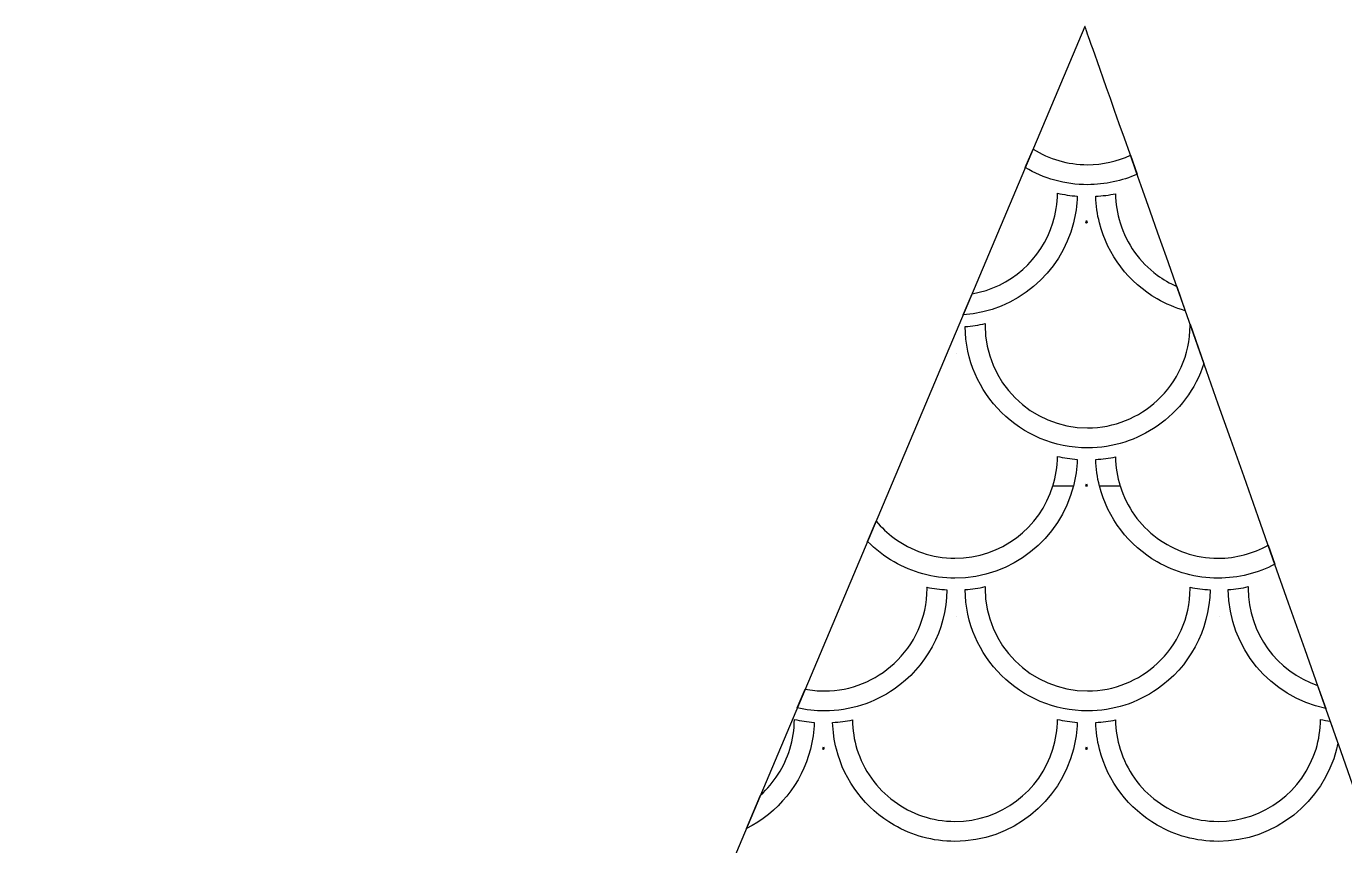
# Model space of a CAD drawing. Header units: millimetres. Extents: x -101 to 196, y -76 to 155.
# Drawn here: x -45.08 to -5.75, y 126.71 to 151.14 of the extents above; entities that cross this region are included whole.
import ezdxf

# ---------------------------------------------------------------- set-up
doc = ezdxf.new("R2010")
doc.units = ezdxf.units.MM
doc.header["$MEASUREMENT"] = 0
doc.layers.add('Capa 1', color=7, linetype='Continuous')

msp = doc.modelspace()

# ---------------------------------------------------------------- linework, layer by layer
at = {"layer": 'Capa 1', "color": 7}
msp.add_open_spline([(-40.0423, 34.4253), (-40.0423, 34.4253), (-40.0423, 69.0531), (-40.0423, 69.0531), (-40.0423, 69.0531), (-44.9075, 69.3019), (-47.9714, 69.5002), (-47.9714, 69.5002), (-47.9714, 69.5002), (-47.9714, 69.5002), (-13.4986, 151.1413), (-13.4986, 151.1413), (-13.4986, 151.1413), (-13.4986, 151.1413), (-13.4986, 151.1413), (15.5266, 68.9836), (15.5266, 68.9836), (13.4176, 68.7304), (11.0181, 68.5383), (8.4172, 68.3966), (8.4172, 68.3966), (8.4172, 68.3966), (8.4172, 33.6321), (8.4172, 33.6321), (8.4172, 33.6321), (8.4172, 33.6321), (13.8597, 33.5929), (13.8597, 33.5929), (13.8597, 33.5929), (13.8597, 33.5929), (13.1174, 24.3101), (13.1174, 24.3101), (13.1174, 24.3101), (13.1174, 24.3101), (11.1001, 22.6787), (11.1001, 22.6787), (11.1001, 22.6787), (11.1001, 22.6787), (10.8693, 22.6677), (10.8693, 22.6677), (10.8693, 22.6677), (10.8693, 22.6677), (7.0309, -25.4008), (7.0309, -25.4008), (7.0309, -25.4008), (7.0309, -25.4008), (22.2631, -25.4008), (22.2631, -25.4008), (22.2631, -25.4008), (22.2631, -25.4008), (18.3944, 10.6287), (18.3944, 10.6287), (18.3944, 10.6287), (18.3944, 10.6287), (18.0255, 10.6463), (18.0255, 10.6463), (18.0255, 10.6463), (18.0255, 10.6463), (16.0907, 12.6977), (16.0907, 12.6977), (16.0907, 12.6977), (16.0907, 12.6977), (15.0769, 22.1391), (15.0769, 22.1391), (15.0769, 22.1391), (15.0769, 22.1391), (20.4915, 22.0534), (20.4915, 22.0534), (20.4915, 22.0534), (20.4915, 22.0534), (20.9288, 19.1771), (20.9288, 19.1771), (20.9288, 19.1771), (20.9288, 19.1771), (26.0586, 19.1771), (26.0586, 19.1771), (26.0586, 19.1771), (26.0586, 19.1771), (26.1204, 21.9285), (26.1204, 21.9285), (26.1204, 21.9285), (26.1204, 21.9285), (31.5002, 21.8031), (31.5002, 21.8031), (31.5002, 21.8031), (31.5002, 21.8031), (31.5002, 19.1771), (31.5002, 19.1771), (31.5002, 19.1771), (31.5002, 19.1771), (36.3786, 19.1149), (36.3786, 19.1149), (36.3786, 19.1149), (36.3786, 19.1149), (36.3786, 21.8031), (36.3786, 21.8031), (36.3786, 21.8031), (36.3786, 21.8031), (41.2569, 21.6784), (41.2569, 21.6784), (41.2569, 21.6784), (41.2569, 21.6784), (41.2569, 18.9887), (41.2569, 18.9887), (41.2569, 18.9887), (41.2569, 18.9887), (45.8232, 18.8638), (45.8232, 18.8638), (45.8232, 18.8638), (45.8232, 18.8638), (45.8232, 21.6784), (45.8232, 21.6784), (45.8232, 21.6784), (45.8232, 21.6784), (50.8267, 21.6162), (50.8267, 21.6162), (50.8267, 21.6162), (50.8267, 21.6162), (50.8889, 18.8008), (50.8889, 18.8008), (50.8889, 18.8008), (50.8889, 18.8008), (55.268, 18.6759), (55.268, 18.6759), (55.268, 18.6759), (55.268, 18.6759), (55.3929, 21.5539), (55.3929, 21.5539), (55.3929, 21.5539), (55.3929, 21.5539), (60.3968, 21.4279), (60.3968, 21.4279), (60.3968, 21.4279), (60.3968, 21.4279), (60.3342, 18.6759), (60.3342, 18.6759), (60.3342, 18.6759), (60.3342, 18.6759), (65.0255, 18.6131), (65.0255, 18.6131), (65.0255, 18.6131), (65.0255, 18.6131), (65.463, 21.3031), (65.463, 21.3031), (65.463, 21.3031), (65.463, 21.3031), (72.3158, 21.2536), (72.3158, 21.2536), (72.3158, 21.2536), (72.3158, 21.2536), (71.5734, 11.9709), (71.5734, 11.9709), (71.5734, 11.9709), (71.5734, 11.9709), (69.5561, 10.3397), (69.5561, 10.3397), (69.5561, 10.3397), (69.5561, 10.3397), (69.3252, 10.3286), (69.3252, 10.3286), (69.3252, 10.3286), (69.3252, 10.3286), (65.2036, -41.2881), (65.2036, -41.2881), (65.2036, -41.2881), (65.2036, -41.2881), (65.2036, -49.2649), (65.2036, -49.2649), (65.2036, -49.2649), (65.2036, -49.2649), (-92.5371, -49.2649), (-92.5371, -49.2649), (-92.5371, -49.2649), (-92.5371, -49.2649), (-92.5371, -39.6943), (-92.5371, -39.6943), (-92.5371, -39.6943), (-92.5371, -39.6943), (-97.7992, 9.3112), (-97.7992, 9.3112), (-97.7992, 9.3112), (-97.7992, 9.3112), (-98.1681, 9.3287), (-98.1681, 9.3287), (-98.1681, 9.3287), (-98.1681, 9.3287), (-100.1029, 11.3801), (-100.1029, 11.3801), (-100.1029, 11.3801), (-100.1029, 11.3801), (-101.1168, 20.8215), (-101.1168, 20.8215), (-101.1168, 20.8215), (-101.1168, 20.8215), (-95.702, 20.7356), (-95.702, 20.7356), (-95.702, 20.7356), (-95.702, 20.7356), (-95.2647, 17.8594), (-95.2647, 17.8594), (-95.2647, 17.8594), (-95.2647, 17.8594), (-90.135, 17.8594), (-90.135, 17.8594), (-90.135, 17.8594), (-90.135, 17.8594), (-90.0732, 20.6108), (-90.0732, 20.6108), (-90.0732, 20.6108), (-90.0732, 20.6108), (-84.6934, 20.4857), (-84.6934, 20.4857), (-84.6934, 20.4857), (-84.6934, 20.4857), (-84.6934, 17.8594), (-84.6934, 17.8594), (-84.6934, 17.8594), (-84.6934, 17.8594), (-79.8151, 17.7974), (-79.8151, 17.7974), (-79.8151, 17.7974), (-79.8151, 17.7974), (-79.8151, 20.4857), (-79.8151, 20.4857), (-79.8151, 20.4857), (-79.8151, 20.4857), (-74.9366, 20.3607), (-74.9366, 20.3607), (-74.9366, 20.3607), (-74.9366, 20.3607), (-74.9366, 17.6712), (-74.9366, 17.6712), (-74.9366, 17.6712), (-74.9366, 17.6712), (-70.3704, 17.5461), (-70.3704, 17.5461), (-70.3704, 17.5461), (-70.3704, 17.5461), (-70.3704, 20.3607), (-70.3704, 20.3607), (-70.3704, 20.3607), (-70.3704, 20.3607), (-65.3669, 20.2987), (-65.3669, 20.2987), (-65.3669, 20.2987), (-65.3669, 20.2987), (-65.3047, 17.4831), (-65.3047, 17.4831), (-65.3047, 17.4831), (-65.3047, 17.4831), (-60.9255, 17.3582), (-60.9255, 17.3582), (-60.9255, 17.3582), (-60.9255, 17.3582), (-60.8005, 20.2364), (-60.8005, 20.2364), (-60.8005, 20.2364), (-60.8005, 20.2364), (-55.7966, 20.1102), (-55.7966, 20.1102), (-55.7966, 20.1102), (-55.7966, 20.1102), (-55.8594, 17.3582), (-55.8594, 17.3582), (-55.8594, 17.3582), (-55.8594, 17.3582), (-51.1681, 17.2956), (-51.1681, 17.2956), (-51.1681, 17.2956), (-51.1681, 17.2956), (-50.7305, 19.9853), (-50.7305, 19.9853), (-50.7305, 19.9853), (-50.7305, 19.9853), (-43.8779, 19.9361), (-43.8779, 19.9361), (-43.8779, 19.9361), (-43.8779, 19.9361), (-44.6201, 10.6533), (-44.6201, 10.6533), (-44.6201, 10.6533), (-44.6201, 10.6533), (-46.6374, 9.0221), (-46.6374, 9.0221), (-46.6374, 9.0221), (-46.6374, 9.0221), (-46.8682, 9.0108), (-46.8682, 9.0108), (-46.8682, 9.0108), (-46.8682, 9.0108), (-49.6161, -25.4008), (-49.6161, -25.4008), (-49.6161, -25.4008), (-49.6161, -25.4008), (-34.868, -25.4008), (-34.868, -25.4008), (-34.868, -25.4008), (-34.868, -25.4008), (-40.0617, 22.9679), (-40.0617, 22.9679), (-40.0617, 22.9679), (-40.0617, 22.9679), (-40.4305, 22.9854), (-40.4305, 22.9854), (-40.4305, 22.9854), (-40.4305, 22.9854), (-42.3653, 25.037), (-42.3653, 25.037), (-42.3653, 25.037), (-42.3653, 25.037), (-43.3793, 34.4781), (-43.3793, 34.4781), (-43.3793, 34.4781), (-43.3793, 34.4781), (-40.0423, 34.4253), (-40.0423, 34.4253)], degree=3, knots=[0, 0, 0, 0, 0.0125, 0.0125, 0.0125, 0.0125, 0.025, 0.025, 0.025, 0.025, 0.0375, 0.0375, 0.0375, 0.0375, 0.05, 0.05, 0.05, 0.05, 0.0625, 0.0625, 0.0625, 0.0625, 0.075, 0.075, 0.075, 0.075, 0.0875, 0.0875, 0.0875, 0.0875, 0.1, 0.1, 0.1, 0.1, 0.1125, 0.1125, 0.1125, 0.1125, 0.125, 0.125, 0.125, 0.125, 0.1375, 0.1375, 0.1375, 0.1375, 0.15, 0.15, 0.15, 0.15, 0.1625, 0.1625, 0.1625, 0.1625, 0.175, 0.175, 0.175, 0.175, 0.1875, 0.1875, 0.1875, 0.1875, 0.2, 0.2, 0.2, 0.2, 0.2125, 0.2125, 0.2125, 0.2125, 0.225, 0.225, 0.225, 0.225, 0.2375, 0.2375, 0.2375, 0.2375, 0.25, 0.25, 0.25, 0.25, 0.2625, 0.2625, 0.2625, 0.2625, 0.275, 0.275, 0.275, 0.275, 0.2875, 0.2875, 0.2875, 0.2875, 0.3, 0.3, 0.3, 0.3, 0.3125, 0.3125, 0.3125, 0.3125, 0.325, 0.325, 0.325, 0.325, 0.3375, 0.3375, 0.3375, 0.3375, 0.35, 0.35, 0.35, 0.35, 0.3625, 0.3625, 0.3625, 0.3625, 0.375, 0.375, 0.375, 0.375, 0.3875, 0.3875, 0.3875, 0.3875, 0.4, 0.4, 0.4, 0.4, 0.4125, 0.4125, 0.4125, 0.4125, 0.425, 0.425, 0.425, 0.425, 0.4375, 0.4375, 0.4375, 0.4375, 0.45, 0.45, 0.45, 0.45, 0.4625, 0.4625, 0.4625, 0.4625, 0.475, 0.475, 0.475, 0.475, 0.4875, 0.4875, 0.4875, 0.4875, 0.5, 0.5, 0.5, 0.5, 0.5125, 0.5125, 0.5125, 0.5125, 0.525, 0.525, 0.525, 0.525, 0.5375, 0.5375, 0.5375, 0.5375, 0.55, 0.55, 0.55, 0.55, 0.5625, 0.5625, 0.5625, 0.5625, 0.575, 0.575, 0.575, 0.575, 0.5875, 0.5875, 0.5875, 0.5875, 0.6, 0.6, 0.6, 0.6, 0.6125, 0.6125, 0.6125, 0.6125, 0.625, 0.625, 0.625, 0.625, 0.6375, 0.6375, 0.6375, 0.6375, 0.65, 0.65, 0.65, 0.65, 0.6625, 0.6625, 0.6625, 0.6625, 0.675, 0.675, 0.675, 0.675, 0.6875, 0.6875, 0.6875, 0.6875, 0.7, 0.7, 0.7, 0.7, 0.7125, 0.7125, 0.7125, 0.7125, 0.725, 0.725, 0.725, 0.725, 0.7375, 0.7375, 0.7375, 0.7375, 0.75, 0.75, 0.75, 0.75, 0.7625, 0.7625, 0.7625, 0.7625, 0.775, 0.775, 0.775, 0.775, 0.7875, 0.7875, 0.7875, 0.7875, 0.8, 0.8, 0.8, 0.8, 0.8125, 0.8125, 0.8125, 0.8125, 0.825, 0.825, 0.825, 0.825, 0.8375, 0.8375, 0.8375, 0.8375, 0.85, 0.85, 0.85, 0.85, 0.8625, 0.8625, 0.8625, 0.8625, 0.875, 0.875, 0.875, 0.875, 0.8875, 0.8875, 0.8875, 0.8875, 0.9, 0.9, 0.9, 0.9, 0.9125, 0.9125, 0.9125, 0.9125, 0.925, 0.925, 0.925, 0.925, 0.9375, 0.9375, 0.9375, 0.9375, 0.95, 0.95, 0.95, 0.95, 0.9625, 0.9625, 0.9625, 0.9625, 0.975, 0.975, 0.975, 0.975, 1, 1, 1, 1], dxfattribs=at)
at = {"layer": 'Capa 1', "lineweight": 9}
msp.add_open_spline([(-40.0423, 34.4253), (-40.0423, 34.4253), (-40.0423, 69.0531), (-40.0423, 69.0531), (-40.0423, 69.0531), (-44.9075, 69.3019), (-47.9714, 69.5002), (-47.9714, 69.5002), (-47.9714, 69.5002), (-47.9714, 69.5002), (-13.4986, 151.1413), (-13.4986, 151.1413), (-13.4986, 151.1413), (-13.4986, 151.1413), (-13.4986, 151.1413), (15.5266, 68.9836), (15.5266, 68.9836), (13.4176, 68.7304), (11.0181, 68.5383), (8.4172, 68.3966), (8.4172, 68.3966), (8.4172, 68.3966), (8.4172, 33.6321), (8.4172, 33.6321), (8.4172, 33.6321), (8.4172, 33.6321), (13.8597, 33.5929), (13.8597, 33.5929), (13.8597, 33.5929), (13.8597, 33.5929), (13.1174, 24.3101), (13.1174, 24.3101), (13.1174, 24.3101), (13.1174, 24.3101), (11.1001, 22.6787), (11.1001, 22.6787), (11.1001, 22.6787), (11.1001, 22.6787), (10.8693, 22.6677), (10.8693, 22.6677), (10.8693, 22.6677), (10.8693, 22.6677), (7.0309, -25.4008), (7.0309, -25.4008), (7.0309, -25.4008), (7.0309, -25.4008), (22.2631, -25.4008), (22.2631, -25.4008), (22.2631, -25.4008), (22.2631, -25.4008), (18.3944, 10.6287), (18.3944, 10.6287), (18.3944, 10.6287), (18.3944, 10.6287), (18.0255, 10.6463), (18.0255, 10.6463), (18.0255, 10.6463), (18.0255, 10.6463), (16.0907, 12.6977), (16.0907, 12.6977), (16.0907, 12.6977), (16.0907, 12.6977), (15.0769, 22.1391), (15.0769, 22.1391), (15.0769, 22.1391), (15.0769, 22.1391), (20.4915, 22.0534), (20.4915, 22.0534), (20.4915, 22.0534), (20.4915, 22.0534), (20.9288, 19.1771), (20.9288, 19.1771), (20.9288, 19.1771), (20.9288, 19.1771), (26.0586, 19.1771), (26.0586, 19.1771), (26.0586, 19.1771), (26.0586, 19.1771), (26.1204, 21.9285), (26.1204, 21.9285), (26.1204, 21.9285), (26.1204, 21.9285), (31.5002, 21.8031), (31.5002, 21.8031), (31.5002, 21.8031), (31.5002, 21.8031), (31.5002, 19.1771), (31.5002, 19.1771), (31.5002, 19.1771), (31.5002, 19.1771), (36.3786, 19.1149), (36.3786, 19.1149), (36.3786, 19.1149), (36.3786, 19.1149), (36.3786, 21.8031), (36.3786, 21.8031), (36.3786, 21.8031), (36.3786, 21.8031), (41.2569, 21.6784), (41.2569, 21.6784), (41.2569, 21.6784), (41.2569, 21.6784), (41.2569, 18.9887), (41.2569, 18.9887), (41.2569, 18.9887), (41.2569, 18.9887), (45.8232, 18.8638), (45.8232, 18.8638), (45.8232, 18.8638), (45.8232, 18.8638), (45.8232, 21.6784), (45.8232, 21.6784), (45.8232, 21.6784), (45.8232, 21.6784), (50.8267, 21.6162), (50.8267, 21.6162), (50.8267, 21.6162), (50.8267, 21.6162), (50.8889, 18.8008), (50.8889, 18.8008), (50.8889, 18.8008), (50.8889, 18.8008), (55.268, 18.6759), (55.268, 18.6759), (55.268, 18.6759), (55.268, 18.6759), (55.3929, 21.5539), (55.3929, 21.5539), (55.3929, 21.5539), (55.3929, 21.5539), (60.3968, 21.4279), (60.3968, 21.4279), (60.3968, 21.4279), (60.3968, 21.4279), (60.3342, 18.6759), (60.3342, 18.6759), (60.3342, 18.6759), (60.3342, 18.6759), (65.0255, 18.6131), (65.0255, 18.6131), (65.0255, 18.6131), (65.0255, 18.6131), (65.463, 21.3031), (65.463, 21.3031), (65.463, 21.3031), (65.463, 21.3031), (72.3158, 21.2536), (72.3158, 21.2536), (72.3158, 21.2536), (72.3158, 21.2536), (71.5734, 11.9709), (71.5734, 11.9709), (71.5734, 11.9709), (71.5734, 11.9709), (69.5561, 10.3397), (69.5561, 10.3397), (69.5561, 10.3397), (69.5561, 10.3397), (69.3252, 10.3286), (69.3252, 10.3286), (69.3252, 10.3286), (69.3252, 10.3286), (65.2036, -41.2881), (65.2036, -41.2881), (65.2036, -41.2881), (65.2036, -41.2881), (65.2036, -49.2649), (65.2036, -49.2649), (65.2036, -49.2649), (65.2036, -49.2649), (-92.5371, -49.2649), (-92.5371, -49.2649), (-92.5371, -49.2649), (-92.5371, -49.2649), (-92.5371, -39.6943), (-92.5371, -39.6943), (-92.5371, -39.6943), (-92.5371, -39.6943), (-97.7992, 9.3112), (-97.7992, 9.3112), (-97.7992, 9.3112), (-97.7992, 9.3112), (-98.1681, 9.3287), (-98.1681, 9.3287), (-98.1681, 9.3287), (-98.1681, 9.3287), (-100.1029, 11.3801), (-100.1029, 11.3801), (-100.1029, 11.3801), (-100.1029, 11.3801), (-101.1168, 20.8215), (-101.1168, 20.8215), (-101.1168, 20.8215), (-101.1168, 20.8215), (-95.702, 20.7356), (-95.702, 20.7356), (-95.702, 20.7356), (-95.702, 20.7356), (-95.2647, 17.8594), (-95.2647, 17.8594), (-95.2647, 17.8594), (-95.2647, 17.8594), (-90.135, 17.8594), (-90.135, 17.8594), (-90.135, 17.8594), (-90.135, 17.8594), (-90.0732, 20.6108), (-90.0732, 20.6108), (-90.0732, 20.6108), (-90.0732, 20.6108), (-84.6934, 20.4857), (-84.6934, 20.4857), (-84.6934, 20.4857), (-84.6934, 20.4857), (-84.6934, 17.8594), (-84.6934, 17.8594), (-84.6934, 17.8594), (-84.6934, 17.8594), (-79.8151, 17.7974), (-79.8151, 17.7974), (-79.8151, 17.7974), (-79.8151, 17.7974), (-79.8151, 20.4857), (-79.8151, 20.4857), (-79.8151, 20.4857), (-79.8151, 20.4857), (-74.9366, 20.3607), (-74.9366, 20.3607), (-74.9366, 20.3607), (-74.9366, 20.3607), (-74.9366, 17.6712), (-74.9366, 17.6712), (-74.9366, 17.6712), (-74.9366, 17.6712), (-70.3704, 17.5461), (-70.3704, 17.5461), (-70.3704, 17.5461), (-70.3704, 17.5461), (-70.3704, 20.3607), (-70.3704, 20.3607), (-70.3704, 20.3607), (-70.3704, 20.3607), (-65.3669, 20.2987), (-65.3669, 20.2987), (-65.3669, 20.2987), (-65.3669, 20.2987), (-65.3047, 17.4831), (-65.3047, 17.4831), (-65.3047, 17.4831), (-65.3047, 17.4831), (-60.9255, 17.3582), (-60.9255, 17.3582), (-60.9255, 17.3582), (-60.9255, 17.3582), (-60.8005, 20.2364), (-60.8005, 20.2364), (-60.8005, 20.2364), (-60.8005, 20.2364), (-55.7966, 20.1102), (-55.7966, 20.1102), (-55.7966, 20.1102), (-55.7966, 20.1102), (-55.8594, 17.3582), (-55.8594, 17.3582), (-55.8594, 17.3582), (-55.8594, 17.3582), (-51.1681, 17.2956), (-51.1681, 17.2956), (-51.1681, 17.2956), (-51.1681, 17.2956), (-50.7305, 19.9853), (-50.7305, 19.9853), (-50.7305, 19.9853), (-50.7305, 19.9853), (-43.8779, 19.9361), (-43.8779, 19.9361), (-43.8779, 19.9361), (-43.8779, 19.9361), (-44.6201, 10.6533), (-44.6201, 10.6533), (-44.6201, 10.6533), (-44.6201, 10.6533), (-46.6374, 9.0221), (-46.6374, 9.0221), (-46.6374, 9.0221), (-46.6374, 9.0221), (-46.8682, 9.0108), (-46.8682, 9.0108), (-46.8682, 9.0108), (-46.8682, 9.0108), (-49.6161, -25.4008), (-49.6161, -25.4008), (-49.6161, -25.4008), (-49.6161, -25.4008), (-34.868, -25.4008), (-34.868, -25.4008), (-34.868, -25.4008), (-34.868, -25.4008), (-40.0617, 22.9679), (-40.0617, 22.9679), (-40.0617, 22.9679), (-40.0617, 22.9679), (-40.4305, 22.9854), (-40.4305, 22.9854), (-40.4305, 22.9854), (-40.4305, 22.9854), (-42.3653, 25.037), (-42.3653, 25.037), (-42.3653, 25.037), (-42.3653, 25.037), (-43.3793, 34.4781), (-43.3793, 34.4781), (-43.3793, 34.4781), (-43.3793, 34.4781), (-40.0423, 34.4253), (-40.0423, 34.4253)], degree=3, knots=[0, 0, 0, 0, 0.0125, 0.0125, 0.0125, 0.0125, 0.025, 0.025, 0.025, 0.025, 0.0375, 0.0375, 0.0375, 0.0375, 0.05, 0.05, 0.05, 0.05, 0.0625, 0.0625, 0.0625, 0.0625, 0.075, 0.075, 0.075, 0.075, 0.0875, 0.0875, 0.0875, 0.0875, 0.1, 0.1, 0.1, 0.1, 0.1125, 0.1125, 0.1125, 0.1125, 0.125, 0.125, 0.125, 0.125, 0.1375, 0.1375, 0.1375, 0.1375, 0.15, 0.15, 0.15, 0.15, 0.1625, 0.1625, 0.1625, 0.1625, 0.175, 0.175, 0.175, 0.175, 0.1875, 0.1875, 0.1875, 0.1875, 0.2, 0.2, 0.2, 0.2, 0.2125, 0.2125, 0.2125, 0.2125, 0.225, 0.225, 0.225, 0.225, 0.2375, 0.2375, 0.2375, 0.2375, 0.25, 0.25, 0.25, 0.25, 0.2625, 0.2625, 0.2625, 0.2625, 0.275, 0.275, 0.275, 0.275, 0.2875, 0.2875, 0.2875, 0.2875, 0.3, 0.3, 0.3, 0.3, 0.3125, 0.3125, 0.3125, 0.3125, 0.325, 0.325, 0.325, 0.325, 0.3375, 0.3375, 0.3375, 0.3375, 0.35, 0.35, 0.35, 0.35, 0.3625, 0.3625, 0.3625, 0.3625, 0.375, 0.375, 0.375, 0.375, 0.3875, 0.3875, 0.3875, 0.3875, 0.4, 0.4, 0.4, 0.4, 0.4125, 0.4125, 0.4125, 0.4125, 0.425, 0.425, 0.425, 0.425, 0.4375, 0.4375, 0.4375, 0.4375, 0.45, 0.45, 0.45, 0.45, 0.4625, 0.4625, 0.4625, 0.4625, 0.475, 0.475, 0.475, 0.475, 0.4875, 0.4875, 0.4875, 0.4875, 0.5, 0.5, 0.5, 0.5, 0.5125, 0.5125, 0.5125, 0.5125, 0.525, 0.525, 0.525, 0.525, 0.5375, 0.5375, 0.5375, 0.5375, 0.55, 0.55, 0.55, 0.55, 0.5625, 0.5625, 0.5625, 0.5625, 0.575, 0.575, 0.575, 0.575, 0.5875, 0.5875, 0.5875, 0.5875, 0.6, 0.6, 0.6, 0.6, 0.6125, 0.6125, 0.6125, 0.6125, 0.625, 0.625, 0.625, 0.625, 0.6375, 0.6375, 0.6375, 0.6375, 0.65, 0.65, 0.65, 0.65, 0.6625, 0.6625, 0.6625, 0.6625, 0.675, 0.675, 0.675, 0.675, 0.6875, 0.6875, 0.6875, 0.6875, 0.7, 0.7, 0.7, 0.7, 0.7125, 0.7125, 0.7125, 0.7125, 0.725, 0.725, 0.725, 0.725, 0.7375, 0.7375, 0.7375, 0.7375, 0.75, 0.75, 0.75, 0.75, 0.7625, 0.7625, 0.7625, 0.7625, 0.775, 0.775, 0.775, 0.775, 0.7875, 0.7875, 0.7875, 0.7875, 0.8, 0.8, 0.8, 0.8, 0.8125, 0.8125, 0.8125, 0.8125, 0.825, 0.825, 0.825, 0.825, 0.8375, 0.8375, 0.8375, 0.8375, 0.85, 0.85, 0.85, 0.85, 0.8625, 0.8625, 0.8625, 0.8625, 0.875, 0.875, 0.875, 0.875, 0.8875, 0.8875, 0.8875, 0.8875, 0.9, 0.9, 0.9, 0.9, 0.9125, 0.9125, 0.9125, 0.9125, 0.925, 0.925, 0.925, 0.925, 0.9375, 0.9375, 0.9375, 0.9375, 0.95, 0.95, 0.95, 0.95, 0.9625, 0.9625, 0.9625, 0.9625, 0.975, 0.975, 0.975, 0.975, 1, 1, 1, 1], dxfattribs=at)
at = {"layer": 'Capa 1'}
for points, knots in [([(-13.4185, 147.0164), (-14.0155, 147.0164), (-14.5724, 147.1876), (-15.0432, 147.4833), (-15.0432, 147.4833), (-15.0432, 147.4833), (-15.2774, 146.9287), (-15.2774, 146.9287), (-15.2774, 146.9287), (-14.7329, 146.606), (-14.0975, 146.4205), (-13.4185, 146.4205), (-13.4185, 146.4205), (-12.8926, 146.4206), (-12.3928, 146.5324), (-11.9412, 146.7329), (-11.9412, 146.7329), (-11.9412, 146.7329), (-12.1406, 147.2974), (-12.1406, 147.2974), (-12.1406, 147.2974), (-12.5293, 147.1174), (-12.9618, 147.0164), (-13.4185, 147.0164)], [0, 0, 0, 0, 0.1428571, 0.1428571, 0.1428571, 0.1428571, 0.2857143, 0.2857143, 0.2857143, 0.2857143, 0.4285714, 0.4285714, 0.4285714, 0.4285714, 0.5714286, 0.5714286, 0.5714286, 0.5714286, 0.7142857, 0.7142857, 0.7142857, 0.7142857, 1, 1, 1, 1]), ([(-17.1314, 142.5378), (-15.5343, 142.6436), (-14.2212, 143.7777), (-13.8386, 145.283), (-13.8386, 145.283), (-13.7737, 145.539), (-13.7355, 145.8044), (-13.7273, 146.0786), (-13.7273, 146.0786), (-13.9288, 146.0941), (-14.1261, 146.1238), (-14.3188, 146.168), (-14.3188, 146.168), (-14.32, 145.8603), (-14.3665, 145.5632), (-14.4528, 145.283), (-14.4528, 145.283), (-14.7887, 144.1918), (-15.7189, 143.3608), (-16.8653, 143.168), (-16.8653, 143.168), (-16.8653, 143.168), (-17.1314, 142.5378), (-17.1314, 142.5378)], [0, 0, 0, 0, 0.1428571, 0.1428571, 0.1428571, 0.1428571, 0.2857143, 0.2857143, 0.2857143, 0.2857143, 0.4285714, 0.4285714, 0.4285714, 0.4285714, 0.5714286, 0.5714286, 0.5714286, 0.5714286, 0.7142857, 0.7142857, 0.7142857, 0.7142857, 1, 1, 1, 1]), ([(-10.7588, 143.3859), (-10.9663, 143.478), (-11.1617, 143.5923), (-11.3421, 143.7257), (-11.3421, 143.7257), (-11.8613, 144.1099), (-12.2562, 144.6514), (-12.4508, 145.283), (-12.4508, 145.283), (-12.5352, 145.5579), (-12.5813, 145.8491), (-12.5845, 146.151), (-12.5845, 146.151), (-12.7765, 146.1103), (-12.9749, 146.0874), (-13.1767, 146.0754), (-13.1767, 146.0754), (-13.1686, 145.8025), (-13.1299, 145.5377), (-13.0651, 145.283), (-13.0651, 145.283), (-12.8194, 144.3143), (-12.188, 143.5007), (-11.3421, 143.0153), (-11.3421, 143.0153), (-11.0809, 142.8653), (-10.7997, 142.746), (-10.5034, 142.6632), (-10.5034, 142.6632), (-10.5034, 142.6632), (-10.7588, 143.3859), (-10.7588, 143.3859)], [0, 0, 0, 0, 0.1111111, 0.1111111, 0.1111111, 0.1111111, 0.2222222, 0.2222222, 0.2222222, 0.2222222, 0.3333333, 0.3333333, 0.3333333, 0.3333333, 0.4444444, 0.4444444, 0.4444444, 0.4444444, 0.5555556, 0.5555556, 0.5555556, 0.5555556, 0.6666667, 0.6666667, 0.6666667, 0.6666667, 0.7777778, 0.7777778, 0.7777778, 0.7777778, 1, 1, 1, 1]), ([(-13.4697, 145.283), (-13.4697, 145.2828), (-13.4703, 145.2825), (-13.4703, 145.2821), (-13.4703, 145.2821), (-13.4632, 145.2822), (-13.4564, 145.283), (-13.4492, 145.283), (-13.4492, 145.283), (-13.4492, 145.283), (-13.4697, 145.283), (-13.4697, 145.283)], [0, 0, 0, 0, 0.25, 0.25, 0.25, 0.25, 0.5, 0.5, 0.5, 0.5, 1, 1, 1, 1]), ([(-13.4343, 145.2838), (-13.4391, 145.3072), (-13.447, 145.329), (-13.4518, 145.3524), (-13.4518, 145.3524), (-13.457, 145.3289), (-13.4645, 145.3066), (-13.4697, 145.283), (-13.4697, 145.283), (-13.4697, 145.283), (-13.4492, 145.283), (-13.4492, 145.283), (-13.4492, 145.283), (-13.4444, 145.283), (-13.4391, 145.2838), (-13.4343, 145.2838)], [0, 0, 0, 0, 0.2, 0.2, 0.2, 0.2, 0.4, 0.4, 0.4, 0.4, 0.6, 0.6, 0.6, 0.6, 1, 1, 1, 1]), ([(-10.3609, 142.2599), (-10.3609, 142.2599), (-10.3619, 142.2601), (-10.3619, 142.2601), (-10.3619, 142.2601), (-10.3612, 142.2489), (-10.3599, 142.2377), (-10.3599, 142.226), (-10.3599, 142.226), (-10.3599, 141.3397), (-10.7392, 140.543), (-11.3421, 139.9847), (-11.3421, 139.9847), (-11.8876, 139.4791), (-12.616, 139.1676), (-13.4185, 139.1676), (-13.4185, 139.1676), (-15.1077, 139.1676), (-16.4772, 140.5369), (-16.4772, 142.226), (-16.4772, 142.226), (-16.4772, 142.2436), (-16.4746, 142.2605), (-16.4746, 142.2777), (-16.4746, 142.2777), (-16.668, 142.2331), (-16.8673, 142.203), (-17.0708, 142.1876), (-17.0708, 142.1876), (-17.0499, 140.1876), (-15.4237, 138.5719), (-13.4185, 138.5719), (-13.4185, 138.5719), (-12.6469, 138.5721), (-11.9316, 138.8124), (-11.3421, 139.2207), (-11.3421, 139.2207), (-10.6933, 139.6699), (-10.1973, 140.3231), (-9.9469, 141.0879), (-9.9469, 141.0879), (-9.9469, 141.0879), (-10.3609, 142.2599), (-10.3609, 142.2599)], [0, 0, 0, 0, 0.0833333, 0.0833333, 0.0833333, 0.0833333, 0.1666667, 0.1666667, 0.1666667, 0.1666667, 0.25, 0.25, 0.25, 0.25, 0.3333333, 0.3333333, 0.3333333, 0.3333333, 0.4166667, 0.4166667, 0.4166667, 0.4166667, 0.5, 0.5, 0.5, 0.5, 0.5833333, 0.5833333, 0.5833333, 0.5833333, 0.6666667, 0.6666667, 0.6666667, 0.6666667, 0.75, 0.75, 0.75, 0.75, 0.8333333, 0.8333333, 0.8333333, 0.8333333, 1, 1, 1, 1]), ([(-17.3426, 141.3945), (-17.3426, 141.3939), (-17.3433, 141.3929), (-17.3433, 141.3924), (-17.3433, 141.3924), (-17.3426, 141.3925), (-17.3426, 141.3924), (-17.3423, 141.3924), (-17.3423, 141.3924), (-17.3423, 141.3931), (-17.3426, 141.3937), (-17.3426, 141.3945)], [0, 0, 0, 0, 0.25, 0.25, 0.25, 0.25, 0.5, 0.5, 0.5, 0.5, 1, 1, 1, 1]), ([(-14.4527, 137.4344), (-14.4527, 137.4344), (-13.8386, 137.4344), (-13.8386, 137.4344), (-13.8386, 137.4344), (-13.7737, 137.6902), (-13.7355, 137.9556), (-13.7273, 138.2298), (-13.7273, 138.2298), (-13.9288, 138.2453), (-14.1261, 138.275), (-14.3188, 138.3192), (-14.3188, 138.3192), (-14.32, 138.0115), (-14.3665, 137.7144), (-14.4527, 137.4344)], [0, 0, 0, 0, 0.2, 0.2, 0.2, 0.2, 0.4, 0.4, 0.4, 0.4, 0.6, 0.6, 0.6, 0.6, 1, 1, 1, 1]), ([(-13.1767, 138.2266), (-13.1686, 137.9539), (-13.1299, 137.6889), (-13.0651, 137.4344), (-13.0651, 137.4344), (-13.0651, 137.4344), (-12.4508, 137.4344), (-12.4508, 137.4344), (-12.4508, 137.4344), (-12.5352, 137.7091), (-12.5813, 138.0005), (-12.5845, 138.3022), (-12.5845, 138.3022), (-12.7765, 138.2617), (-12.9749, 138.2386), (-13.1767, 138.2266)], [0, 0, 0, 0, 0.2, 0.2, 0.2, 0.2, 0.4, 0.4, 0.4, 0.4, 0.6, 0.6, 0.6, 0.6, 1, 1, 1, 1]), ([(-19.1912, 135.1717), (-18.6558, 134.8647), (-18.0376, 134.6862), (-17.3761, 134.6862), (-17.3761, 134.6862), (-15.6696, 134.6863), (-14.2406, 135.858), (-13.8386, 137.4396), (-13.8386, 137.4396), (-13.8386, 137.4396), (-14.4527, 137.4398), (-14.4527, 137.4398), (-14.4527, 137.4398), (-14.8374, 136.1902), (-16.0009, 135.2817), (-17.3761, 135.2817), (-17.3761, 135.2817), (-18.0565, 135.2818), (-18.6827, 135.5069), (-19.1912, 135.8822), (-19.1912, 135.8822), (-19.3897, 136.0291), (-19.57, 136.199), (-19.728, 136.3883), (-19.728, 136.3883), (-19.728, 136.3883), (-19.9831, 135.7843), (-19.9831, 135.7843), (-19.9831, 135.7843), (-19.7494, 135.5458), (-19.4832, 135.3391), (-19.1912, 135.1717)], [0, 0, 0, 0, 0.1111111, 0.1111111, 0.1111111, 0.1111111, 0.2222222, 0.2222222, 0.2222222, 0.2222222, 0.3333333, 0.3333333, 0.3333333, 0.3333333, 0.4444444, 0.4444444, 0.4444444, 0.4444444, 0.5555556, 0.5555556, 0.5555556, 0.5555556, 0.6666667, 0.6666667, 0.6666667, 0.6666667, 0.7777778, 0.7777778, 0.7777778, 0.7777778, 1, 1, 1, 1]), ([(-13.4697, 137.4398), (-13.4697, 137.4392), (-13.4703, 137.4389), (-13.4703, 137.4387), (-13.4703, 137.4387), (-13.4632, 137.4388), (-13.4564, 137.4396), (-13.4492, 137.4396), (-13.4492, 137.4396), (-13.4492, 137.4396), (-13.4697, 137.4398), (-13.4697, 137.4398)], [0, 0, 0, 0, 0.25, 0.25, 0.25, 0.25, 0.5, 0.5, 0.5, 0.5, 1, 1, 1, 1]), ([(-13.4697, 137.4344), (-13.4697, 137.4344), (-13.4492, 137.4344), (-13.4492, 137.4344), (-13.4492, 137.4344), (-13.4444, 137.4344), (-13.4391, 137.435), (-13.4343, 137.435), (-13.4343, 137.435), (-13.4391, 137.4585), (-13.447, 137.4803), (-13.4518, 137.5036), (-13.4518, 137.5036), (-13.457, 137.4803), (-13.4645, 137.4578), (-13.4697, 137.4344)], [0, 0, 0, 0, 0.2, 0.2, 0.2, 0.2, 0.4, 0.4, 0.4, 0.4, 0.6, 0.6, 0.6, 0.6, 1, 1, 1, 1]), ([(-11.3421, 135.1717), (-10.8071, 134.8647), (-10.1886, 134.6862), (-9.5276, 134.6862), (-9.5276, 134.6862), (-8.9154, 134.6862), (-8.3389, 134.837), (-7.8327, 135.1034), (-7.8327, 135.1034), (-7.8327, 135.1034), (-8.0332, 135.6713), (-8.0332, 135.6713), (-8.0332, 135.6713), (-8.4751, 135.4233), (-8.9848, 135.2817), (-9.5276, 135.2817), (-9.5276, 135.2817), (-10.2081, 135.2818), (-10.8343, 135.5069), (-11.3421, 135.8822), (-11.3421, 135.8822), (-11.8613, 136.2662), (-12.2562, 136.808), (-12.4508, 137.4396), (-12.4508, 137.4396), (-12.4508, 137.4396), (-13.0651, 137.4398), (-13.0651, 137.4398), (-13.0651, 137.4398), (-12.8194, 136.4708), (-12.188, 135.657), (-11.3421, 135.1717)], [0, 0, 0, 0, 0.1111111, 0.1111111, 0.1111111, 0.1111111, 0.2222222, 0.2222222, 0.2222222, 0.2222222, 0.3333333, 0.3333333, 0.3333333, 0.3333333, 0.4444444, 0.4444444, 0.4444444, 0.4444444, 0.5555556, 0.5555556, 0.5555556, 0.5555556, 0.6666667, 0.6666667, 0.6666667, 0.6666667, 0.7777778, 0.7777778, 0.7777778, 0.7777778, 1, 1, 1, 1]), ([(-22.0796, 130.819), (-21.8184, 130.7596), (-21.5465, 130.7283), (-21.2672, 130.7283), (-21.2672, 130.7283), (-20.4953, 130.7284), (-19.7807, 130.9689), (-19.1912, 131.3773), (-19.1912, 131.3773), (-18.2485, 132.0294), (-17.6288, 133.1115), (-17.6149, 134.3407), (-17.6149, 134.3407), (-17.8176, 134.3529), (-18.0169, 134.3759), (-18.2103, 134.4167), (-18.2103, 134.4167), (-18.2103, 134.4053), (-18.2083, 134.3942), (-18.2083, 134.3826), (-18.2083, 134.3826), (-18.2083, 133.4961), (-18.5883, 132.6995), (-19.1912, 132.141), (-19.1912, 132.141), (-19.7369, 131.6355), (-20.4644, 131.324), (-21.2672, 131.324), (-21.2672, 131.324), (-21.4642, 131.324), (-21.6568, 131.343), (-21.8434, 131.3785), (-21.8434, 131.3785), (-21.8434, 131.3785), (-22.0796, 130.819), (-22.0796, 130.819)], [0, 0, 0, 0, 0.1, 0.1, 0.1, 0.1, 0.2, 0.2, 0.2, 0.2, 0.3, 0.3, 0.3, 0.3, 0.4, 0.4, 0.4, 0.4, 0.5, 0.5, 0.5, 0.5, 0.6, 0.6, 0.6, 0.6, 0.7, 0.7, 0.7, 0.7, 0.8, 0.8, 0.8, 0.8, 1, 1, 1, 1]), ([(-17.0708, 134.3442), (-17.0499, 132.3439), (-15.4237, 130.7283), (-13.4185, 130.7283), (-13.4185, 130.7283), (-12.6469, 130.7284), (-11.9316, 130.9689), (-11.3421, 131.3773), (-11.3421, 131.3773), (-10.4001, 132.0294), (-9.7804, 133.1115), (-9.7665, 134.3407), (-9.7665, 134.3407), (-9.9686, 134.3529), (-10.1685, 134.3759), (-10.3619, 134.4167), (-10.3619, 134.4167), (-10.3612, 134.4053), (-10.3599, 134.3942), (-10.3599, 134.3826), (-10.3599, 134.3826), (-10.3599, 133.4961), (-10.7392, 132.6995), (-11.3421, 132.141), (-11.3421, 132.141), (-11.8876, 131.6355), (-12.616, 131.324), (-13.4185, 131.324), (-13.4185, 131.324), (-15.1077, 131.3242), (-16.4772, 132.6932), (-16.4772, 134.3826), (-16.4772, 134.3826), (-16.4772, 134.4001), (-16.4746, 134.4169), (-16.4746, 134.4341), (-16.4746, 134.4341), (-16.668, 134.3896), (-16.8673, 134.3596), (-17.0708, 134.3442)], [0, 0, 0, 0, 0.0909091, 0.0909091, 0.0909091, 0.0909091, 0.1818182, 0.1818182, 0.1818182, 0.1818182, 0.2727273, 0.2727273, 0.2727273, 0.2727273, 0.3636364, 0.3636364, 0.3636364, 0.3636364, 0.4545455, 0.4545455, 0.4545455, 0.4545455, 0.5454545, 0.5454545, 0.5454545, 0.5454545, 0.6363636, 0.6363636, 0.6363636, 0.6363636, 0.7272727, 0.7272727, 0.7272727, 0.7272727, 0.8181818, 0.8181818, 0.8181818, 0.8181818, 1, 1, 1, 1]), ([(-8.6278, 134.3827), (-8.6278, 134.4001), (-8.6262, 134.4169), (-8.6256, 134.4341), (-8.6256, 134.4341), (-8.8196, 134.3896), (-9.0185, 134.3596), (-9.222, 134.3441), (-9.222, 134.3441), (-9.2039, 132.5984), (-7.9625, 131.1458), (-6.3138, 130.8043), (-6.3138, 130.8043), (-6.3138, 130.8043), (-6.5548, 131.4863), (-6.5548, 131.4863), (-6.5548, 131.4863), (-7.7606, 131.8964), (-8.6278, 133.038), (-8.6278, 134.3827)], [0, 0, 0, 0, 0.1666667, 0.1666667, 0.1666667, 0.1666667, 0.3333333, 0.3333333, 0.3333333, 0.3333333, 0.5, 0.5, 0.5, 0.5, 0.6666667, 0.6666667, 0.6666667, 0.6666667, 1, 1, 1, 1]), ([(-17.3426, 133.551), (-17.3426, 133.55), (-17.3433, 133.5495), (-17.3433, 133.5488), (-17.3433, 133.5488), (-17.3426, 133.5488), (-17.3426, 133.5488), (-17.3423, 133.5488), (-17.3423, 133.5488), (-17.3423, 133.5496), (-17.3426, 133.5499), (-17.3426, 133.551)], [0, 0, 0, 0, 0.25, 0.25, 0.25, 0.25, 0.5, 0.5, 0.5, 0.5, 1, 1, 1, 1]), ([(-9.4941, 133.551), (-9.4941, 133.55), (-9.4942, 133.5495), (-9.4942, 133.5488), (-9.4942, 133.5488), (-9.4942, 133.5488), (-9.4936, 133.5488), (-9.4936, 133.5488), (-9.4936, 133.5488), (-9.4936, 133.5496), (-9.4936, 133.5499), (-9.4941, 133.551)], [0, 0, 0, 0, 0.25, 0.25, 0.25, 0.25, 0.5, 0.5, 0.5, 0.5, 1, 1, 1, 1]), ([(-21.6873, 129.5908), (-21.6225, 129.8468), (-21.5839, 130.1121), (-21.5764, 130.3861), (-21.5764, 130.3861), (-21.7778, 130.4018), (-21.9752, 130.4316), (-22.1673, 130.4758), (-22.1673, 130.4758), (-22.1693, 130.1681), (-22.2159, 129.871), (-22.3016, 129.5908), (-22.3016, 129.5908), (-22.466, 129.0571), (-22.7724, 128.5857), (-23.1767, 128.2208), (-23.1767, 128.2208), (-23.1767, 128.2208), (-23.5996, 127.2193), (-23.5996, 127.2193), (-23.5996, 127.2193), (-22.66, 127.6882), (-21.9514, 128.5508), (-21.6873, 129.5908)], [0, 0, 0, 0, 0.1428571, 0.1428571, 0.1428571, 0.1428571, 0.2857143, 0.2857143, 0.2857143, 0.2857143, 0.4285714, 0.4285714, 0.4285714, 0.4285714, 0.5714286, 0.5714286, 0.5714286, 0.5714286, 0.7142857, 0.7142857, 0.7142857, 0.7142857, 1, 1, 1, 1]), ([(-14.4527, 129.5908), (-14.8374, 128.3414), (-16.0009, 127.4332), (-17.3761, 127.4332), (-17.3761, 127.4332), (-18.0565, 127.4334), (-18.6827, 127.6582), (-19.1912, 128.0335), (-19.1912, 128.0335), (-19.7103, 128.4176), (-20.1052, 128.9592), (-20.2999, 129.5908), (-20.2999, 129.5908), (-20.3843, 129.8656), (-20.4297, 130.1568), (-20.4336, 130.4587), (-20.4336, 130.4587), (-20.6256, 130.4183), (-20.8236, 130.395), (-21.0251, 130.3831), (-21.0251, 130.3831), (-21.0169, 130.1105), (-20.9783, 129.8454), (-20.9142, 129.5908), (-20.9142, 129.5908), (-20.6679, 128.622), (-20.0374, 127.8083), (-19.1912, 127.3229), (-19.1912, 127.3229), (-18.6558, 127.0159), (-18.0376, 126.8375), (-17.3761, 126.8375), (-17.3761, 126.8375), (-15.6696, 126.8377), (-14.2406, 128.0092), (-13.8386, 129.5908), (-13.8386, 129.5908), (-13.7737, 129.8468), (-13.7355, 130.1121), (-13.7273, 130.3861), (-13.7273, 130.3861), (-13.9288, 130.4018), (-14.1261, 130.4316), (-14.3188, 130.4758), (-14.3188, 130.4758), (-14.32, 130.1681), (-14.3665, 129.871), (-14.4527, 129.5908)], [0, 0, 0, 0, 0.0769231, 0.0769231, 0.0769231, 0.0769231, 0.1538462, 0.1538462, 0.1538462, 0.1538462, 0.2307692, 0.2307692, 0.2307692, 0.2307692, 0.3076923, 0.3076923, 0.3076923, 0.3076923, 0.3846154, 0.3846154, 0.3846154, 0.3846154, 0.4615385, 0.4615385, 0.4615385, 0.4615385, 0.5384615, 0.5384615, 0.5384615, 0.5384615, 0.6153846, 0.6153846, 0.6153846, 0.6153846, 0.6923077, 0.6923077, 0.6923077, 0.6923077, 0.7692308, 0.7692308, 0.7692308, 0.7692308, 0.8461538, 0.8461538, 0.8461538, 0.8461538, 1, 1, 1, 1]), ([(-5.9895, 129.5908), (-5.9744, 129.6503), (-5.9607, 129.7102), (-5.9486, 129.7707), (-5.9486, 129.7707), (-5.9486, 129.7707), (-6.1782, 130.4204), (-6.1782, 130.4204), (-6.1782, 130.4204), (-6.2766, 130.4354), (-6.3738, 130.4537), (-6.4698, 130.4758), (-6.4698, 130.4758), (-6.4714, 130.1681), (-6.5181, 129.871), (-6.6038, 129.5908), (-6.6038, 129.5908), (-6.9886, 128.3414), (-8.1518, 127.4332), (-9.5276, 127.4332), (-9.5276, 127.4332), (-10.2081, 127.4334), (-10.8343, 127.6582), (-11.3421, 128.0335), (-11.3421, 128.0335), (-11.8613, 128.4176), (-12.2562, 128.9592), (-12.4508, 129.5908), (-12.4508, 129.5908), (-12.5352, 129.8656), (-12.5813, 130.1568), (-12.5845, 130.4587), (-12.5845, 130.4587), (-12.7765, 130.4183), (-12.9749, 130.395), (-13.1767, 130.3831), (-13.1767, 130.3831), (-13.1686, 130.1105), (-13.1299, 129.8454), (-13.0651, 129.5908), (-13.0651, 129.5908), (-12.8194, 128.622), (-12.188, 127.8083), (-11.3421, 127.3229), (-11.3421, 127.3229), (-10.8071, 127.0159), (-10.1886, 126.8375), (-9.5276, 126.8375), (-9.5276, 126.8375), (-7.8209, 126.8377), (-6.3916, 128.0092), (-5.9895, 129.5908)], [0, 0, 0, 0, 0.0714286, 0.0714286, 0.0714286, 0.0714286, 0.1428571, 0.1428571, 0.1428571, 0.1428571, 0.2142857, 0.2142857, 0.2142857, 0.2142857, 0.2857143, 0.2857143, 0.2857143, 0.2857143, 0.3571429, 0.3571429, 0.3571429, 0.3571429, 0.4285714, 0.4285714, 0.4285714, 0.4285714, 0.5, 0.5, 0.5, 0.5, 0.5714286, 0.5714286, 0.5714286, 0.5714286, 0.6428571, 0.6428571, 0.6428571, 0.6428571, 0.7142857, 0.7142857, 0.7142857, 0.7142857, 0.7857143, 0.7857143, 0.7857143, 0.7857143, 0.8571429, 0.8571429, 0.8571429, 0.8571429, 1, 1, 1, 1]), ([(-21.2834, 129.5916), (-21.2886, 129.615), (-21.296, 129.6368), (-21.3012, 129.6601), (-21.3012, 129.6601), (-21.3054, 129.6364), (-21.3129, 129.6142), (-21.3188, 129.5908), (-21.3188, 129.5908), (-21.3188, 129.5908), (-21.2986, 129.5908), (-21.2986, 129.5908), (-21.2986, 129.5908), (-21.2934, 129.5908), (-21.2886, 129.5915), (-21.2834, 129.5916)], [0, 0, 0, 0, 0.2, 0.2, 0.2, 0.2, 0.4, 0.4, 0.4, 0.4, 0.6, 0.6, 0.6, 0.6, 1, 1, 1, 1]), ([(-21.3188, 129.5908), (-21.3188, 129.5904), (-21.3188, 129.5903), (-21.3188, 129.5899), (-21.3188, 129.5899), (-21.3116, 129.59), (-21.3054, 129.5908), (-21.2986, 129.5908), (-21.2986, 129.5908), (-21.2986, 129.5908), (-21.3188, 129.5908), (-21.3188, 129.5908)], [0, 0, 0, 0, 0.25, 0.25, 0.25, 0.25, 0.5, 0.5, 0.5, 0.5, 1, 1, 1, 1]), ([(-13.4703, 129.59), (-13.4632, 129.59), (-13.4564, 129.5908), (-13.4492, 129.5908), (-13.4492, 129.5908), (-13.4492, 129.5908), (-13.4697, 129.5908), (-13.4697, 129.5908), (-13.4697, 129.5908), (-13.4697, 129.5904), (-13.4703, 129.5903), (-13.4703, 129.59)], [0, 0, 0, 0, 0.25, 0.25, 0.25, 0.25, 0.5, 0.5, 0.5, 0.5, 1, 1, 1, 1]), ([(-13.4518, 129.6603), (-13.457, 129.6364), (-13.4645, 129.6142), (-13.4697, 129.5908), (-13.4697, 129.5908), (-13.4697, 129.5908), (-13.4492, 129.5908), (-13.4492, 129.5908), (-13.4492, 129.5908), (-13.4444, 129.5908), (-13.4391, 129.5915), (-13.4343, 129.5915), (-13.4343, 129.5915), (-13.4391, 129.615), (-13.447, 129.6368), (-13.4518, 129.6603)], [0, 0, 0, 0, 0.2, 0.2, 0.2, 0.2, 0.4, 0.4, 0.4, 0.4, 0.6, 0.6, 0.6, 0.6, 1, 1, 1, 1])]:
    msp.add_open_spline(points, degree=3, knots=knots, dxfattribs=at)

doc.saveas('drawing.dxf')
